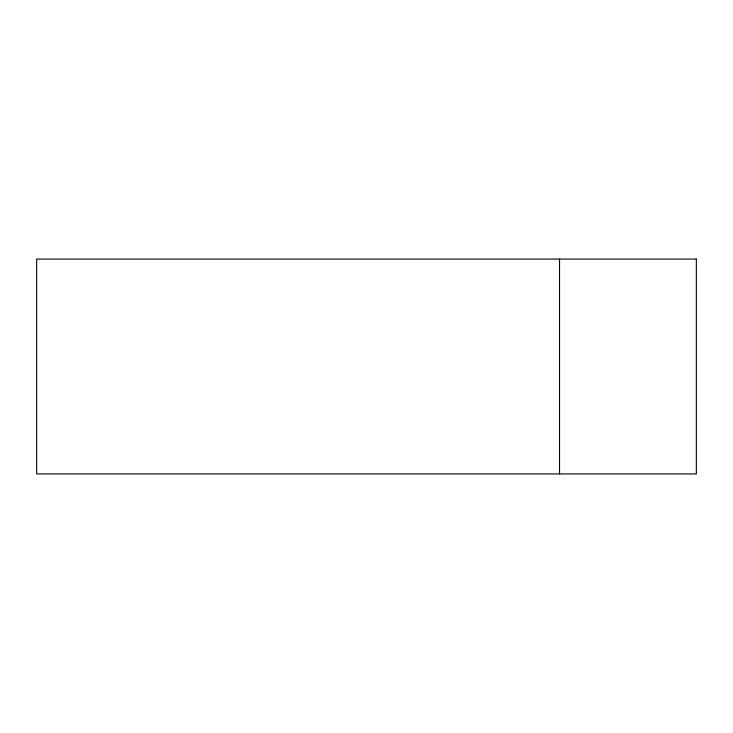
<?xml version="1.0" encoding="UTF-8"?>
<svg xmlns="http://www.w3.org/2000/svg" width="733" height="733" viewBox="0 0 733 733"><rect width="100%" height="100%" fill="white"/><g stroke="black" fill="none" stroke-linecap="round" stroke-linejoin="round"><path stroke-width="1.1" d="M559.536 259.07L559.536 473.93M696.35 259.07L36.65 259.07L36.65 473.93L696.35 473.93L696.35 259.07"/></g></svg>
